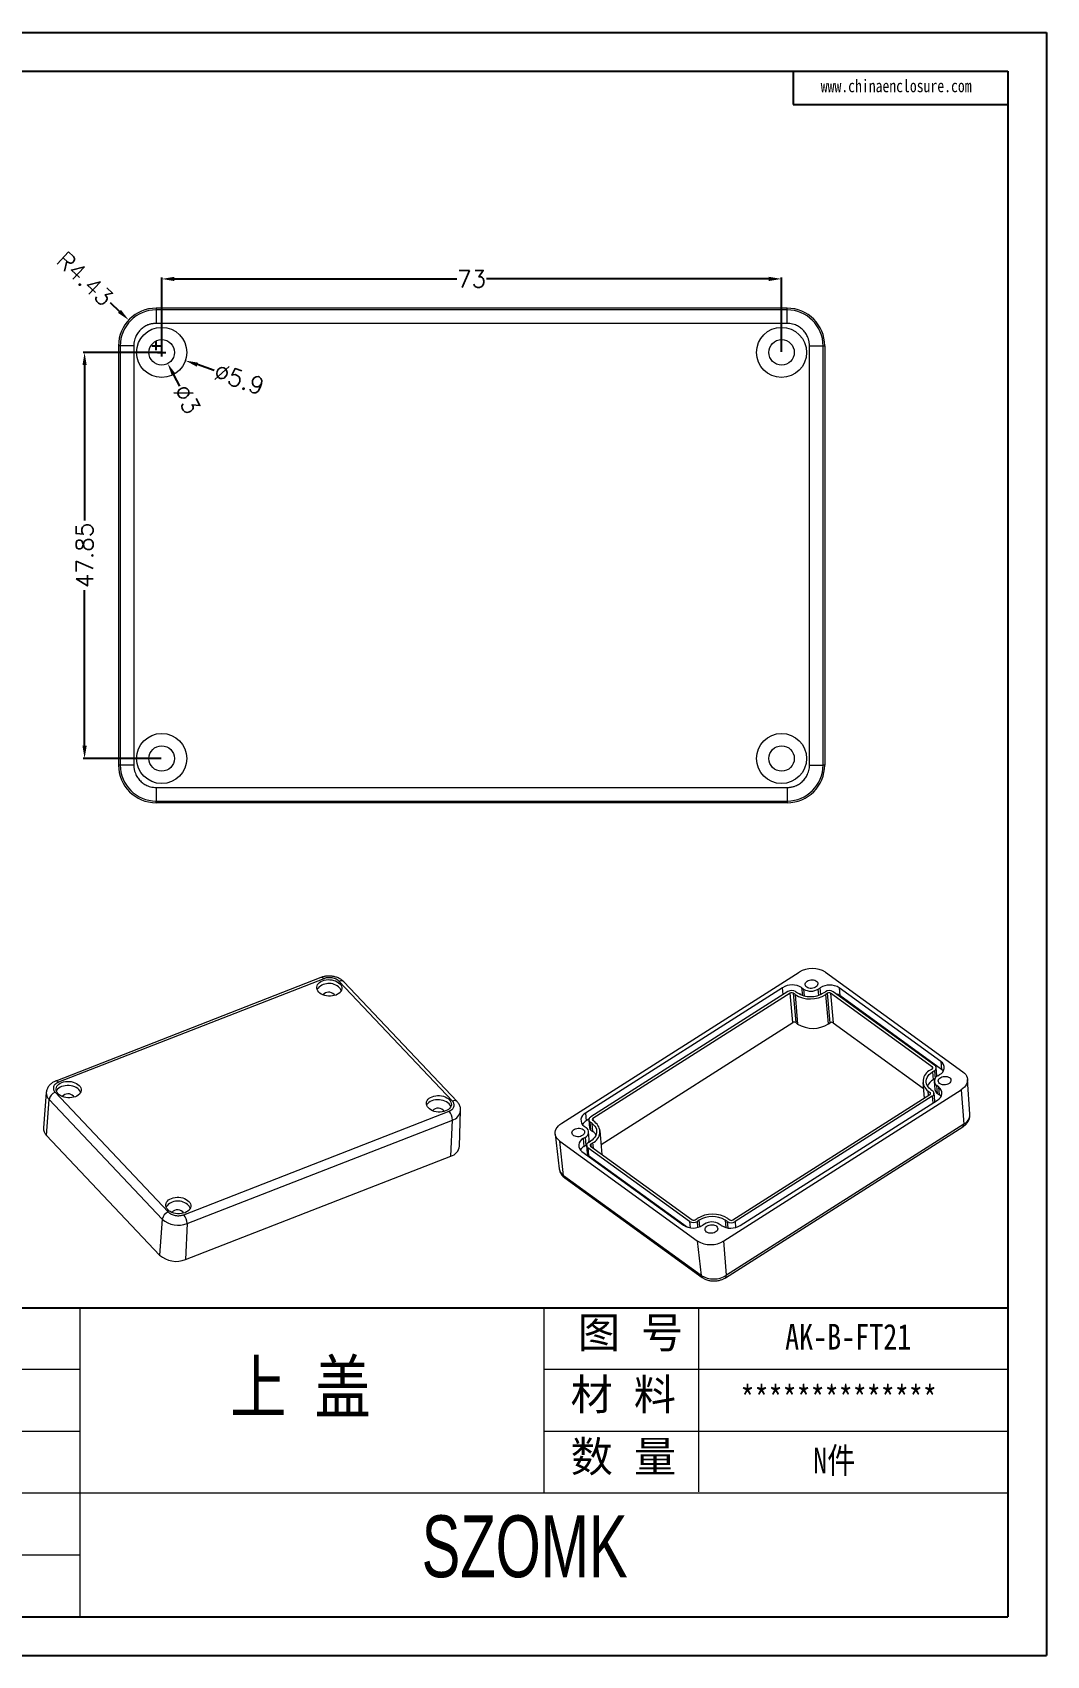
# Model space of a CAD drawing. Header units: inches. Extents: x 2651 to 3284, y 889 to 1119.
# Drawn here: x 2802.5 to 2922, y 889.4 to 1080.7 of the extents above; entities that cross this region are included whole.
import ezdxf

# ---------------------------------------------------------------- set-up
doc = ezdxf.new("R2010")
doc.units = ezdxf.units.IN
doc.header["$LTSCALE"] = 0.5
doc.layers.add('文字', color=81, linetype='Continuous')
doc.layers.add('粗实线', color=7, linetype='Continuous', lineweight=30)
doc.layers.add('细实线', color=3, linetype='Continuous', lineweight=9)
doc.styles.get("Standard").update_dxf_attribs({"font": 'txt', "bigfont": 'gbcbig.shx'})
doc.styles.add('宋体', font='', dxfattribs={"width": 0.8, "height": 3.5})
doc.styles.add('长仿宋', font='', dxfattribs={"width": 0.7, "height": 4})
doc.styles.get('宋体').set_extended_font_data('SimSun')
doc.styles.get('长仿宋').set_extended_font_data('SimSun')
doc.dimstyles.new('2', dxfattribs={"dimtxt": 2, "dimasz": 1.5, "dimexe": 0.18, "dimexo": 0.0625, "dimgap": 0.1, "dimtad": 0, "dimzin": 12, "dimdsep": 46, "dimtxsty": 'Standard', "dimcen": 0.5, "dimclrd": 3, "dimclre": 3, "dimadec": 0, "dimazin": 0, "dimtfac": 1, "dimtofl": 0, "dimtmove": 0, "dimatfit": 3, "dimfxl": 1, "dimtolj": 1, "dimtzin": 0, "dimarcsym": 0})

# ---------------------------------------------------------------- blocks, each defined once
blk = doc.blocks.new('*D198')
at = {"color": 3, "lineweight": -2}
for p, q in [((2817.25, 1042.98), (2818.25, 1042.98)), ((2817.75, 1042.48), (2817.75, 1043.48)), ((2823.93, 1040.86), (2821.96, 1041.54))]:
    blk.add_line(p, q, dxfattribs=at)
at = {"color": 3}
blk.add_solid([(2822.04, 1041.77), (2821.88, 1041.3), (2820.54, 1042.02)], dxfattribs=at)
at = {"layer": 'Defpoints', "color": 0}
for p in [(2814.96, 1043.94), (2820.54, 1042.02)]:
    blk.add_point(p, dxfattribs=at)
at = {"color": 0, "insert": (2826.87, 1039.85), "char_height": 2, "attachment_point": 5, "rotation": 341.017}
blk.add_mtext('\\A1;∅5.9', dxfattribs=at)
blk = doc.blocks.new('*D199')
at = {"color": 3, "lineweight": -2}
for p, q in [((2817.25, 1042.98), (2818.25, 1042.98)), ((2817.75, 1042.48), (2817.75, 1043.48)), ((2819.88, 1039.02), (2819.17, 1040.34))]:
    blk.add_line(p, q, dxfattribs=at)
at = {"color": 3}
blk.add_solid([(2819.39, 1040.46), (2818.95, 1040.22), (2818.46, 1041.66)], dxfattribs=at)
at = {"layer": 'Defpoints', "color": 0}
for p in [(2817.04, 1044.3), (2818.46, 1041.66)]:
    blk.add_point(p, dxfattribs=at)
at = {"color": 0, "insert": (2820.72, 1037.46), "char_height": 2, "attachment_point": 5, "rotation": 298.215}
blk.add_mtext('\\A1;∅3', dxfattribs=at)
blk = doc.blocks.new('*D200')
at = {"color": 3, "lineweight": -2}
for p, q in [((2817.75, 1043.05), (2817.75, 1051.82)), ((2819.25, 1051.64), (2852.49, 1051.64)), ((2889.25, 1051.64), (2856.02, 1051.64)), ((2890.75, 1043.05), (2890.75, 1051.82))]:
    blk.add_line(p, q, dxfattribs=at)
at = {"color": 3}
for points in [[(2819.25, 1051.89), (2819.25, 1051.39), (2817.75, 1051.64)], [(2889.25, 1051.89), (2889.25, 1051.39), (2890.75, 1051.64)]]:
    blk.add_solid(points, dxfattribs=at)
at = {"layer": 'Defpoints', "color": 0}
for p in [(2890.75, 1051.64), (2817.75, 1042.98), (2890.75, 1042.98)]:
    blk.add_point(p, dxfattribs=at)
at = {"color": 0, "insert": (2854.25, 1051.64), "char_height": 2, "attachment_point": 5}
blk.add_mtext('\\A1;73', dxfattribs=at)
blk = doc.blocks.new('*D201')
at = {"color": 3, "lineweight": -2}
for p, q in [((2817.69, 1042.98), (2808.49, 1042.98)), ((2808.67, 1041.48), (2808.67, 1023.16)), ((2808.67, 996.63), (2808.67, 1014.96)), ((2817.69, 995.13), (2808.49, 995.13))]:
    blk.add_line(p, q, dxfattribs=at)
at = {"color": 3}
for points in [[(2808.42, 1041.48), (2808.92, 1041.48), (2808.67, 1042.98)], [(2808.42, 996.63), (2808.92, 996.63), (2808.67, 995.13)]]:
    blk.add_solid(points, dxfattribs=at)
at = {"layer": 'Defpoints', "color": 0}
for p in [(2808.67, 1042.98), (2817.75, 1042.98), (2817.75, 995.13)]:
    blk.add_point(p, dxfattribs=at)
at = {"color": 0, "insert": (2808.67, 1019.06), "char_height": 2, "attachment_point": 5, "rotation": 90}
blk.add_mtext('\\A1;47.85', dxfattribs=at)
blk = doc.blocks.new('*D226')
at = {"color": 3, "lineweight": -2}
for p, q in [((2811.69, 1048.85), (2812.78, 1047.82)), ((2817.1, 1043.26), (2817.1, 1044.26)), ((2816.6, 1043.76), (2817.6, 1043.76))]:
    blk.add_line(p, q, dxfattribs=at)
at = {"color": 3}
blk.add_solid([(2812.95, 1048), (2812.61, 1047.64), (2813.87, 1046.79)], dxfattribs=at)
at = {"layer": 'Defpoints', "color": 0}
for p in [(2813.87, 1046.79), (2817.1, 1043.76)]:
    blk.add_point(p, dxfattribs=at)
at = {"color": 0, "insert": (2808.7, 1051.66), "char_height": 2, "attachment_point": 5, "rotation": 316.7818}
blk.add_mtext('\\A1;R4.43', dxfattribs=at)

msp = doc.modelspace()

# ---------------------------------------------------------------- linework, layer by layer
for p, q in [((2651.483, 1080.68), (2921.955, 1080.68)), ((2921.955, 1080.68), (2921.955, 889.437)), ((2658.482, 1076.126), (2917.401, 1076.126)), ((2892.105, 1076.126), (2892.105, 1072.174)), ((2917.401, 1076.126), (2917.401, 893.991)), ((2892.105, 1072.174), (2917.401, 1072.174)), ((2753.479, 930.418), (2917.401, 930.418)), ((2658.482, 893.991), (2917.401, 893.991)), ((2651.483, 889.437), (2921.955, 889.437))]:
    msp.add_line(p, q)
at = {"color": 7, "linetype": 'Continuous', "lineweight": 15}
for p, q in [((2817.103, 1048.191), (2817.103, 1047.997)), ((2891.403, 1048.191), (2817.103, 1048.191)), ((2891.403, 1047.997), (2891.403, 1048.191)), ((2817.103, 1047.997), (2817.103, 1046.397)), ((2891.403, 1047.997), (2817.103, 1047.997)), ((2891.403, 1046.397), (2817.103, 1046.397)), ((2891.403, 1046.397), (2891.403, 1047.997)), ((2812.669, 1043.758), (2812.669, 994.358)), ((2812.864, 1043.758), (2812.669, 1043.758)), ((2812.864, 1043.758), (2812.864, 994.358)), ((2814.463, 1043.758), (2812.864, 1043.758)), ((2814.463, 1043.758), (2814.463, 994.358)), ((2894.042, 994.358), (2894.042, 1043.758)), ((2894.042, 1043.758), (2895.642, 1043.758)), ((2895.642, 994.358), (2895.642, 1043.758)), ((2895.642, 1043.758), (2895.836, 1043.758)), ((2895.836, 1043.758), (2895.836, 994.358)), ((2812.864, 994.358), (2812.669, 994.358)), ((2814.463, 994.358), (2812.864, 994.358)), ((2894.042, 994.358), (2895.642, 994.358)), ((2895.836, 994.358), (2895.642, 994.358)), ((2817.103, 991.718), (2891.403, 991.718)), ((2817.103, 991.718), (2817.103, 990.118)), ((2891.403, 991.718), (2891.403, 990.118)), ((2817.103, 990.118), (2891.403, 990.118)), ((2817.103, 989.924), (2817.103, 990.118)), ((2891.403, 989.924), (2817.103, 989.924)), ((2891.403, 990.118), (2891.403, 989.924)), ((2864.857, 952.152), (2892.81, 969.943)), ((2895.93, 969.951), (2912.118, 958.208)), ((2836.511, 969.329), (2805.273, 957.132)), ((2836.836, 969.186), (2805.597, 956.989)), ((2851.985, 954.764), (2838.658, 968.866)), ((2852.532, 954.711), (2839.205, 968.813)), ((2890.866, 968.126), (2867.653, 953.352)), ((2893.118, 968.131), (2893.35, 967.963)), ((2895.075, 967.967), (2895.294, 968.107)), ((2909.523, 959.424), (2897.547, 968.112)), ((2897.547, 968.112), (2897.629, 967.19)), ((2891.488, 967.674), (2868.276, 952.9)), ((2891.75, 967.484), (2868.538, 952.71)), ((2892.061, 964.015), (2891.75, 967.484)), ((2892.334, 967.316), (2892.102, 967.485)), ((2892.102, 967.485), (2892.413, 964.016)), ((2892.334, 967.316), (2892.645, 963.848)), ((2892.403, 967.676), (2892.635, 967.508)), ((2895.697, 967.515), (2895.917, 967.655)), ((2896.179, 967.465), (2895.959, 967.325)), ((2896.27, 963.857), (2895.959, 967.325)), ((2896.489, 963.996), (2896.179, 967.465)), ((2908.508, 958.778), (2896.531, 967.466)), ((2896.531, 967.466), (2896.841, 963.997)), ((2908.809, 958.969), (2896.832, 967.657)), ((2909.606, 958.502), (2897.629, 967.19)), ((2869.519, 949.668), (2892.061, 964.015)), ((2892.413, 964.016), (2892.645, 963.848)), ((2896.27, 963.857), (2896.489, 963.996)), ((2896.841, 963.997), (2907.444, 956.306)), ((2908.483, 958.539), (2908.264, 958.399)), ((2908.745, 958.349), (2908.526, 958.209)), ((2908.526, 958.209), (2908.609, 957.287)), ((2909.049, 957.793), (2908.967, 958.716)), ((2909.523, 959.424), (2909.606, 958.502)), ((2907.387, 956.946), (2907.551, 955.108)), ((2908.609, 957.287), (2908.811, 957.415)), ((2908.731, 957.066), (2908.814, 956.143)), ((2909.262, 956.42), (2909.03, 956.589)), ((2909.112, 955.666), (2909.03, 956.589)), ((2909.149, 957.758), (2909.368, 957.897)), ((2909.344, 955.498), (2909.262, 956.42)), ((2912.93, 953.207), (2912.66, 957.321)), ((2804.161, 955.784), (2803.828, 951.604)), ((2804.176, 950.729), (2804.494, 954.948)), ((2804.494, 954.948), (2817.821, 940.846)), ((2805.2, 955.802), (2818.527, 941.7)), ((2883.95, 938.302), (2911.903, 956.093)), ((2885.01, 940.761), (2908.222, 955.535)), ((2908.484, 955.345), (2885.272, 940.571)), ((2885.894, 940.119), (2909.107, 954.893)), ((2908.014, 955.942), (2908.246, 955.774)), ((2908.315, 956.134), (2908.547, 955.965)), ((2908.788, 954.789), (2908.705, 955.712)), ((2909.112, 955.666), (2909.344, 955.498)), ((2911.903, 956.093), (2912.207, 952.033)), ((2820.348, 941.38), (2851.587, 953.577)), ((2820.747, 940.332), (2851.985, 952.529)), ((2851.801, 948.287), (2851.985, 952.529)), ((2852.82, 949.449), (2852.959, 953.641)), ((2867.653, 953.352), (2867.736, 952.429)), ((2868.064, 952.638), (2867.736, 952.429)), ((2868.055, 952.533), (2868.137, 951.611)), ((2868.746, 952.303), (2868.514, 952.471)), ((2817.503, 936.627), (2804.176, 950.729)), ((2864.105, 950.877), (2864.569, 946.781)), ((2867.611, 950.487), (2867.392, 950.348)), ((2867.498, 951.825), (2867.73, 951.656)), ((2867.611, 950.487), (2867.694, 949.565)), ((2868.111, 950.257), (2868.029, 951.179)), ((2868.445, 952.111), (2868.213, 952.28)), ((2868.296, 951.357), (2868.213, 952.28)), ((2868.296, 951.357), (2868.528, 951.189)), ((2868.528, 951.189), (2868.445, 952.111)), ((2869.627, 948.47), (2869.373, 951.299)), ((2884.159, 933.958), (2912.111, 951.748)), ((2912.207, 952.033), (2884.254, 934.242)), ((2864.642, 950.037), (2880.83, 938.294)), ((2865.083, 945.977), (2864.642, 950.037)), ((2867.237, 948.821), (2879.213, 940.133)), ((2867.392, 950.348), (2867.474, 949.425)), ((2867.474, 949.425), (2867.694, 949.565)), ((2867.694, 949.565), (2867.805, 949.645)), ((2867.793, 949.529), (2867.876, 948.607)), ((2879.928, 940.588), (2867.951, 949.276)), ((2867.951, 949.276), (2868.034, 948.353)), ((2868.014, 949.896), (2868.234, 950.036)), ((2868.252, 949.467), (2880.229, 940.779)), ((2868.277, 949.706), (2868.496, 949.846)), ((2820.563, 936.089), (2851.801, 948.287)), ((2868.034, 948.353), (2879.674, 939.91)), ((2881.27, 934.234), (2865.083, 945.977)), ((2865.214, 945.723), (2881.401, 933.98)), ((2880.581, 940.78), (2880.8, 940.92)), ((2884.426, 940.929), (2884.658, 940.76)), ((2817.821, 940.846), (2817.503, 936.627)), ((2820.747, 940.332), (2820.563, 936.089)), ((2881.063, 940.73), (2880.843, 940.59)), ((2881.685, 940.278), (2881.466, 940.138)), ((2883.642, 940.114), (2883.41, 940.282)), ((2884.357, 940.569), (2884.125, 940.737)), ((2880.83, 938.294), (2881.27, 934.234)), ((2884.254, 934.242), (2883.95, 938.302))]:
    msp.add_line(p, q, dxfattribs=at)
at = {"color": 8, "linetype": 'Continuous', "lineweight": 15}
for p, q in [((2890.937, 967.323), (2890.866, 968.126)), ((2893.118, 968.131), (2893.199, 967.224)), ((2893.35, 967.963), (2893.422, 967.161)), ((2895.139, 967.25), (2895.075, 967.967)), ((2895.363, 967.337), (2895.294, 968.107)), ((2908.526, 958.574), (2908.508, 958.778)), ((2908.745, 958.349), (2908.827, 957.443)), ((2908.06, 955.432), (2908.014, 955.942)), ((2908.246, 955.774), (2908.264, 955.57)), ((2908.484, 955.345), (2908.556, 954.543)), ((2868.538, 952.71), (2868.563, 952.436)), ((2868.277, 949.706), (2868.301, 949.432)), ((2868.496, 949.846), (2868.549, 949.252)), ((2879.928, 940.588), (2879.995, 939.84)), ((2880.905, 939.898), (2880.843, 940.59)), ((2881.131, 939.971), (2881.063, 940.73)), ((2884.125, 940.737), (2884.203, 939.863)), ((2884.357, 940.569), (2884.424, 939.821)), ((2885.272, 940.571), (2885.334, 939.879))]:
    msp.add_line(p, q, dxfattribs=at)
at = {"color": 7, "linetype": 'Continuous', "lineweight": 15, "flags": 128}
for points in [[(2838.724, 968.589), (2838.834, 968.451), (2838.91, 968.305), (2838.95, 968.154), (2838.955, 968.001), (2838.924, 967.852), (2838.857, 967.708), (2838.756, 967.574), (2838.624, 967.453), (2838.464, 967.349), (2838.28, 967.262), (2838.076, 967.197), (2837.858, 967.154), (2837.63, 967.134), (2837.399, 967.139), (2837.17, 967.167), (2836.948, 967.218), (2836.74, 967.291), (2836.55, 967.384), (2836.384, 967.494), (2836.244, 967.62), (2836.135, 967.758), (2836.059, 967.904), (2836.018, 968.055), (2836.013, 968.208), (2836.044, 968.358), (2836.111, 968.501), (2836.212, 968.635), (2836.344, 968.756), (2836.504, 968.861), (2836.688, 968.947), (2836.892, 969.012), (2837.11, 969.055), (2837.338, 969.075), (2837.569, 969.07), (2837.798, 969.042), (2838.02, 968.991), (2838.228, 968.918), (2838.418, 968.825), (2838.585, 968.715), (2838.724, 968.589)], [(2893.708, 968.19), (2893.615, 968.275), (2893.553, 968.373), (2893.525, 968.479), (2893.532, 968.589), (2893.573, 968.696), (2893.647, 968.797), (2893.751, 968.886), (2893.878, 968.959), (2894.024, 969.014), (2894.182, 969.046), (2894.344, 969.055), (2894.502, 969.041), (2894.65, 969.004), (2894.78, 968.945), (2894.886, 968.868), (2894.964, 968.776), (2895.009, 968.673), (2895.02, 968.565), (2894.995, 968.456), (2894.937, 968.351), (2894.848, 968.256), (2894.732, 968.174), (2894.595, 968.11), (2894.442, 968.066), (2894.281, 968.045), (2894.12, 968.048), (2893.966, 968.074), (2893.826, 968.122), (2893.708, 968.19)], [(2838.141, 967.215), (2838.13, 967.237), (2838.057, 967.335)], [(2908.315, 956.134), (2908.143, 956.277), (2908.002, 956.437), (2907.894, 956.609), (2907.821, 956.79), (2907.785, 956.978), (2907.786, 957.17), (2907.824, 957.361), (2907.899, 957.55), (2908.008, 957.732), (2908.151, 957.904), (2908.325, 958.064), (2908.526, 958.209)], [(2909.799, 958.325), (2909.755, 958.373), (2909.606, 958.502)], [(2912.118, 958.208), (2912.293, 958.062), (2912.437, 957.899), (2912.547, 957.724), (2912.621, 957.539), (2912.657, 957.347), (2912.657, 957.152), (2912.618, 956.957), (2912.542, 956.765), (2912.43, 956.579), (2912.285, 956.403), (2912.108, 956.24), (2911.903, 956.093)], [(2805.552, 955.636), (2805.442, 955.774), (2805.366, 955.92), (2805.325, 956.072), (2805.321, 956.224), (2805.352, 956.374), (2805.419, 956.517), (2805.52, 956.651), (2805.652, 956.772), (2805.812, 956.877), (2805.996, 956.963), (2806.2, 957.028), (2806.418, 957.071), (2806.646, 957.091), (2806.877, 957.087), (2807.106, 957.059), (2807.328, 957.008), (2807.536, 956.935), (2807.726, 956.842), (2807.892, 956.731), (2808.032, 956.605), (2808.141, 956.467), (2808.217, 956.321), (2808.258, 956.17), (2808.263, 956.018), (2808.232, 955.868), (2808.165, 955.724), (2808.064, 955.59), (2807.932, 955.469), (2807.772, 955.365), (2807.588, 955.279), (2807.384, 955.213), (2807.166, 955.17), (2806.938, 955.151), (2806.707, 955.155), (2806.478, 955.183), (2806.256, 955.234), (2806.048, 955.307), (2805.858, 955.4), (2805.691, 955.511), (2805.552, 955.636)], [(2808.203, 955.796), (2808.19, 955.832), (2808.114, 955.978), (2808.005, 956.116), (2807.865, 956.242), (2807.698, 956.352), (2807.508, 956.445), (2807.3, 956.518), (2807.079, 956.57), (2806.849, 956.598), (2806.618, 956.602), (2806.391, 956.582), (2806.172, 956.539), (2805.968, 956.474), (2805.784, 956.388), (2805.624, 956.283), (2805.492, 956.162), (2805.391, 956.028), (2805.353, 955.957)], [(2909.037, 957.678), (2909.049, 957.737), (2909.049, 957.793)], [(2910.516, 957.534), (2910.608, 957.449), (2910.67, 957.351), (2910.698, 957.245), (2910.691, 957.136), (2910.65, 957.028), (2910.576, 956.928), (2910.473, 956.839), (2910.345, 956.765), (2910.199, 956.711), (2910.042, 956.679), (2909.88, 956.669), (2909.721, 956.684), (2909.574, 956.721), (2909.444, 956.78), (2909.337, 956.857), (2909.26, 956.949), (2909.214, 957.051), (2909.204, 957.16), (2909.228, 957.269), (2909.286, 957.373), (2909.375, 957.469), (2909.491, 957.551), (2909.629, 957.615), (2909.781, 957.658), (2909.942, 957.679), (2910.103, 957.677), (2910.257, 957.651), (2910.397, 957.603), (2910.516, 957.534)], [(2807.449, 955.231), (2807.437, 955.253), (2807.365, 955.351)], [(2849.153, 953.961), (2849.043, 954.098), (2848.967, 954.245), (2848.926, 954.396), (2848.922, 954.548), (2848.953, 954.698), (2849.02, 954.842), (2849.121, 954.975), (2849.253, 955.096), (2849.413, 955.201), (2849.597, 955.287), (2849.801, 955.353), (2850.019, 955.396), (2850.247, 955.415), (2850.478, 955.411), (2850.707, 955.383), (2850.928, 955.332), (2851.137, 955.259), (2851.326, 955.166), (2851.493, 955.055), (2851.633, 954.929), (2851.742, 954.792), (2851.818, 954.645), (2851.859, 954.494), (2851.864, 954.342), (2851.833, 954.192), (2851.766, 954.048), (2851.665, 953.915), (2851.533, 953.794), (2851.373, 953.689), (2851.189, 953.603), (2850.985, 953.538), (2850.766, 953.494), (2850.539, 953.475), (2850.308, 953.479), (2850.079, 953.507), (2849.857, 953.558), (2849.649, 953.631), (2849.459, 953.724), (2849.292, 953.835), (2849.153, 953.961)], [(2851.804, 954.12), (2851.791, 954.156), (2851.715, 954.302), (2851.605, 954.44), (2851.466, 954.566), (2851.299, 954.677), (2851.109, 954.77), (2850.901, 954.843), (2850.679, 954.894), (2850.45, 954.922), (2850.219, 954.926), (2849.992, 954.906), (2849.773, 954.863), (2849.569, 954.798), (2849.385, 954.712), (2849.225, 954.607), (2849.093, 954.486), (2848.992, 954.353), (2848.954, 954.281)], [(2908.779, 954.685), (2908.788, 954.733), (2908.788, 954.789)], [(2909.537, 955.321), (2909.494, 955.369), (2909.344, 955.498)], [(2864.642, 950.037), (2864.467, 950.183), (2864.323, 950.346), (2864.213, 950.521), (2864.139, 950.706), (2864.102, 950.898), (2864.103, 951.093), (2864.142, 951.288), (2864.218, 951.48), (2864.33, 951.666), (2864.475, 951.842), (2864.652, 952.005), (2864.857, 952.152)], [(2867.373, 951.429), (2867.465, 951.344), (2867.527, 951.246), (2867.555, 951.14), (2867.548, 951.031), (2867.507, 950.923), (2867.433, 950.822), (2867.33, 950.733), (2867.202, 950.66), (2867.056, 950.606), (2866.899, 950.573), (2866.737, 950.564), (2866.578, 950.578), (2866.431, 950.616), (2866.301, 950.674), (2866.194, 950.751), (2866.117, 950.843), (2866.072, 950.946), (2866.061, 951.054), (2866.085, 951.163), (2866.143, 951.268), (2866.232, 951.364), (2866.348, 951.445), (2866.486, 951.509), (2866.639, 951.553), (2866.799, 951.574), (2866.96, 951.571), (2867.114, 951.545), (2867.254, 951.497), (2867.373, 951.429)], [(2868.445, 952.111), (2868.617, 951.967), (2868.758, 951.808), (2868.866, 951.636), (2868.939, 951.455), (2868.975, 951.267), (2868.974, 951.075), (2868.936, 950.884), (2868.861, 950.695), (2868.752, 950.513), (2868.609, 950.341), (2868.435, 950.181), (2868.234, 950.036)], [(2820.941, 942.946), (2821.05, 942.808), (2821.126, 942.662), (2821.167, 942.51), (2821.172, 942.358), (2821.14, 942.208), (2821.074, 942.065), (2820.973, 941.931), (2820.841, 941.81), (2820.681, 941.705), (2820.496, 941.619), (2820.293, 941.554), (2820.074, 941.511), (2819.847, 941.491), (2819.615, 941.495), (2819.386, 941.523), (2819.165, 941.574), (2818.957, 941.647), (2818.767, 941.74), (2818.6, 941.851), (2818.46, 941.977), (2818.351, 942.115), (2818.275, 942.261), (2818.234, 942.412), (2818.229, 942.564), (2818.261, 942.714), (2818.328, 942.858), (2818.428, 942.992), (2818.56, 943.112), (2818.721, 943.217), (2818.905, 943.303), (2819.109, 943.369), (2819.327, 943.412), (2819.555, 943.431), (2819.786, 943.427), (2820.015, 943.399), (2820.236, 943.348), (2820.444, 943.275), (2820.634, 943.182), (2820.801, 943.071), (2820.941, 942.946)], [(2881.924, 939.336), (2881.831, 939.421), (2881.77, 939.519), (2881.741, 939.625), (2881.748, 939.735), (2881.789, 939.842), (2881.863, 939.943), (2881.967, 940.032), (2882.094, 940.106), (2882.24, 940.16), (2882.398, 940.192), (2882.56, 940.202), (2882.718, 940.187), (2882.866, 940.15), (2882.996, 940.091), (2883.102, 940.014), (2883.18, 939.922), (2883.225, 939.82), (2883.236, 939.711), (2883.212, 939.602), (2883.154, 939.497), (2883.064, 939.402), (2882.948, 939.32), (2882.811, 939.256), (2882.658, 939.212), (2882.497, 939.191), (2882.336, 939.194), (2882.182, 939.22), (2882.043, 939.268), (2881.924, 939.336)]]:
    msp.add_lwpolyline(points, dxfattribs=at)
at = {"color": 8, "linetype": 'Continuous', "lineweight": 15, "flags": 128}
for points in [[(2836.836, 969.186), (2836.752, 969.263), (2836.67, 969.314), (2836.593, 969.338), (2836.524, 969.333), (2836.511, 969.329)], [(2805.597, 956.989), (2805.514, 957.066), (2805.432, 957.117), (2805.354, 957.141), (2805.285, 957.136), (2805.273, 957.132)]]:
    msp.add_lwpolyline(points, dxfattribs=at)
at = {"color": 7, "linetype": 'Continuous', "lineweight": 15}
for centre, radius in [((2817.753, 1042.983), 2.95), ((2817.753, 1042.983), 1.5), ((2890.753, 1042.983), 2.95), ((2890.753, 1042.983), 1.5), ((2817.753, 995.133), 2.95), ((2817.753, 995.133), 1.5), ((2890.753, 995.133), 2.95), ((2890.753, 995.133), 1.5)]:
    msp.add_circle(centre, radius, dxfattribs=at)
for centre, radius, start, end in [((2817.103, 1043.758), 4.433, 90, 180), ((2891.403, 1043.758), 4.433, 0, 90), ((2817.103, 1043.758), 4.239, 90, 180), ((2891.403, 1043.758), 4.239, 0, 90), ((2817.103, 994.358), 4.433, 180, 270), ((2817.103, 994.358), 4.239, 180, 270), ((2891.403, 994.358), 4.239, 270, 0), ((2891.403, 994.358), 4.433, 270, 0), ((2894.376, 967.433), 2.959, 58.31136, 121.97215), ((2837.441, 966.864), 1.762, 44.52201, 142.35383), ((2838.089, 967.502), 0.853, 19.02375, 44.54304), ((2891.996, 966.328), 2.124, 58.11505, 122.16846), ((2891.948, 966.938), 0.868, 58.31136, 121.97215), ((2894.209, 969.344), 1.626, 238.12651, 302.157), ((2896.425, 966.309), 2.124, 58.11505, 122.16846), ((2896.376, 966.919), 0.868, 58.31136, 121.97215), ((2837.413, 966.694), 0.909, 44.8593, 138.62939), ((2891.927, 967.201), 0.334, 58.31136, 121.97215), ((2894.14, 970.226), 3.425, 238.18709, 302.09642), ((2894.16, 969.978), 2.903, 238.31136, 301.97215), ((2892.281, 965.892), 1.607, 56.9608, 72.71875), ((2896.356, 967.182), 0.334, 58.31136, 121.97215), ((2896.715, 965.889), 1.59, 54.88459, 73.40429), ((2892.238, 963.732), 0.334, 58.31136, 121.97215), ((2896.666, 963.713), 0.334, 58.31136, 121.97215), ((2894.45, 966.769), 3.434, 238.28204, 302.00147), ((2908.824, 957.101), 1.414, 113.33132, 235.05383), ((2908.43, 958.665), 0.137, 292.99057, 55.39458), ((2908.607, 958.676), 0.356, 292.99057, 55.39458), ((2909.017, 958.704), 0.88, 293.52677, 54.85838), ((2909.438, 955.876), 1.637, 120.46632, 156.45135), ((2909.417, 957.14), 0.674, 113.49578, 234.88937), ((2908.755, 955.7), 0.88, 293.52677, 54.85838), ((2805.599, 954.753), 1.122, 110.83725, 170.00928), ((2806.721, 954.71), 0.909, 44.8593, 138.62939), ((2908.168, 955.661), 0.137, 292.99055, 55.39459), ((2908.345, 955.672), 0.356, 292.99055, 55.39459), ((2909.479, 956.227), 0.671, 187.18698, 236.82852), ((2850.314, 953.04), 0.898, 34.97649, 138.56152), ((2850.38, 952.519), 1.606, 0.36884, 41.23354), ((2868.005, 952.545), 0.88, 113.52677, 234.85838), ((2868.41, 951.32), 1.298, 121.2974, 148.35812), ((2868.415, 952.573), 0.356, 112.99055, 235.3946), ((2868.592, 952.584), 0.137, 112.99054, 235.3946), ((2804.98, 951.555), 1.152, 177.56734, 225.78075), ((2867.343, 951.105), 0.674, 293.49578, 54.88937), ((2868.487, 951.653), 0.352, 186.89379, 237.12171), ((2867.936, 951.144), 1.414, 293.33132, 55.05383), ((2867.729, 950.052), 1.39, 32.19686, 54.89407), ((2851.44, 949.63), 1.391, 285.05525, 352.5339), ((2867.743, 949.541), 0.88, 113.52677, 234.85837), ((2868.149, 948.316), 1.298, 121.29739, 148.35813), ((2868.153, 949.569), 0.356, 112.99055, 235.39459), ((2868.225, 948.649), 0.352, 186.89379, 237.1217), ((2867.505, 950.21), 0.608, 330.0919, 4.34213), ((2868.33, 949.58), 0.137, 112.99055, 235.39459), ((2819.657, 941.221), 1.762, 44.52201, 142.35383), ((2818.926, 940.651), 1.122, 110.83725, 170.00928), ((2819.621, 941.057), 0.898, 34.97649, 138.56152), ((2819.141, 940.321), 1.606, 0.36884, 41.23354), ((2820.306, 941.858), 0.853, 19.02375, 44.54304), ((2882.62, 938.018), 3.425, 58.18709, 122.09642), ((2882.6, 938.267), 2.903, 58.31136, 121.97215), ((2819.704, 942.978), 2.845, 228.55347, 291.51088), ((2880.335, 941.936), 2.124, 238.11505, 302.16846), ((2880.384, 941.326), 0.868, 238.31135, 301.97215), ((2880.404, 941.063), 0.334, 238.31135, 301.97215), ((2882.551, 938.901), 1.626, 58.12651, 122.157), ((2884.764, 941.917), 2.124, 238.11505, 302.16846), ((2882.972, 938.048), 2.157, 58.97817, 70.70138), ((2884.812, 941.307), 0.868, 238.31137, 301.97214), ((2884.833, 941.044), 0.334, 238.31137, 301.97214), ((2882.384, 940.812), 2.959, 238.31136, 301.97215), ((2819.472, 938.857), 2.975, 228.55347, 291.51088), ((2882.756, 936.642), 2.829, 238.31136, 301.97215)]:
    msp.add_arc(centre, radius, start, end, dxfattribs=at)
at = {"color": 8, "linetype": 'Continuous', "lineweight": 15}
for centre, radius, start, end in [((2838.894, 968.442), 0.485, 49.94679, 119.09511), ((2805.262, 955.737), 1.102, 177.48579, 225.78369), ((2852.221, 954.34), 0.485, 49.96425, 119.09319), ((2851.64, 953.813), 1.329, 285.04084, 352.69895), ((2911.551, 953.247), 1.38, 298.37148, 358.32972), ((2911.924, 951.969), 0.289, 310.19394, 12.64423), ((2865.722, 946.952), 1.166, 188.46578, 236.74479), ((2865.431, 945.996), 0.349, 183.08378, 231.505), ((2881.618, 934.253), 0.349, 183.0792, 231.59558), ((2883.972, 934.178), 0.289, 310.06225, 12.66198)]:
    msp.add_arc(centre, radius, start, end, dxfattribs=at)
at = {"color": 7, "linetype": 'Continuous', "lineweight": 15}
for points, knots in [([(2817.103, 1046.397), (2817.047, 1046.396), (2816.936, 1046.394), (2816.771, 1046.378), (2816.608, 1046.353), (2816.447, 1046.316), (2816.287, 1046.27), (2816.014, 1046.171), (2815.643, 1045.98), (2815.224, 1045.637), (2814.881, 1045.218), (2814.664, 1044.797), (2814.54, 1044.416), (2814.475, 1044.089), (2814.467, 1043.869), (2814.463, 1043.758)], [0, 0, 0, 0, 0.0402818, 0.0802518, 0.1200685, 0.1598922, 0.1998832, 0.2401999, 0.3700642, 0.5000579, 0.6299223, 0.759916, 0.8401299, 0.9197302, 1, 1, 1, 1]), ([(2894.042, 1043.758), (2894.041, 1043.813), (2894.039, 1043.924), (2894.023, 1044.089), (2893.998, 1044.253), (2893.962, 1044.414), (2893.915, 1044.573), (2893.817, 1044.846), (2893.625, 1045.218), (2893.282, 1045.637), (2892.863, 1045.98), (2892.442, 1046.197), (2892.061, 1046.321), (2891.735, 1046.385), (2891.514, 1046.393), (2891.403, 1046.397)], [0, 0, 0, 0, 0.0402818, 0.0802518, 0.1200685, 0.1598922, 0.1998832, 0.2401999, 0.3700642, 0.5000579, 0.6299223, 0.759916, 0.8401299, 0.9197302, 1, 1, 1, 1]), ([(2814.463, 994.358), (2814.464, 994.302), (2814.466, 994.191), (2814.482, 994.026), (2814.508, 993.863), (2814.544, 993.702), (2814.591, 993.542), (2814.689, 993.269), (2814.88, 992.898), (2815.224, 992.479), (2815.643, 992.135), (2816.063, 991.918), (2816.445, 991.794), (2816.771, 991.73), (2816.992, 991.722), (2817.103, 991.718)], [0, 0, 0, 0, 0.0402818, 0.0802518, 0.1200685, 0.1598922, 0.1998832, 0.2401999, 0.3700642, 0.5000579, 0.6299223, 0.759916, 0.8401299, 0.9197302, 1, 1, 1, 1]), ([(2891.403, 991.718), (2891.458, 991.719), (2891.569, 991.721), (2891.734, 991.737), (2891.898, 991.763), (2892.059, 991.799), (2892.218, 991.845), (2892.491, 991.944), (2892.863, 992.135), (2893.282, 992.479), (2893.625, 992.898), (2893.842, 993.318), (2893.966, 993.699), (2894.031, 994.026), (2894.038, 994.247), (2894.042, 994.358)], [0, 0, 0, 0, 0.0402818, 0.0802518, 0.1200685, 0.1598922, 0.1998832, 0.2401999, 0.3700642, 0.5000579, 0.6299223, 0.759916, 0.8401299, 0.9197302, 1, 1, 1, 1]), ([(2837.608, 969.495), (2837.517, 969.498), (2837.389, 969.502), (2837.202, 969.49), (2837.046, 969.472), (2836.863, 969.438), (2836.683, 969.392), (2836.568, 969.349), (2836.512, 969.329)], [0, 0, 0, 0, 0.2417269, 0.3374128, 0.4962313, 0.6602976, 0.8357934, 1, 1, 1, 1]), ([(2838.658, 968.866), (2838.643, 968.881), (2838.612, 968.913), (2838.561, 968.957), (2838.506, 969), (2838.447, 969.04), (2838.385, 969.078), (2838.269, 969.139), (2838.089, 969.214), (2837.831, 969.277), (2837.563, 969.307), (2837.327, 969.299), (2837.134, 969.272), (2836.979, 969.237), (2836.884, 969.203), (2836.836, 969.186)], [0, 0, 0, 0, 0.0402818, 0.0802518, 0.1200685, 0.1598922, 0.1998832, 0.2401999, 0.3700642, 0.5000579, 0.6299223, 0.759916, 0.8401299, 0.9197302, 1, 1, 1, 1]), ([(2839.205, 968.812), (2839.199, 968.819), (2839.145, 968.882), (2839.025, 968.984), (2838.844, 969.116), (2838.648, 969.227), (2838.446, 969.317), (2838.25, 969.385), (2838.074, 969.431), (2837.909, 969.463), (2837.758, 969.485), (2837.655, 969.492), (2837.608, 969.495)], [0, 0, 0, 0, 0.0164705, 0.146253, 0.2766503, 0.4059282, 0.531666, 0.6493499, 0.7510858, 0.8311541, 0.9239461, 1, 1, 1, 1]), ([(2805.273, 957.131), (2805.267, 957.129), (2805.196, 957.104), (2805.067, 957.042), (2804.889, 956.941), (2804.724, 956.821), (2804.574, 956.683), (2804.443, 956.529), (2804.332, 956.359), (2804.247, 956.177), (2804.186, 955.985), (2804.17, 955.852), (2804.162, 955.787)], [0, 0, 0, 0, 0.0104914, 0.1170348, 0.2257858, 0.3359364, 0.4467517, 0.5576874, 0.6685118, 0.7793469, 0.8906248, 1, 1, 1, 1]), ([(2805.597, 956.989), (2805.574, 956.979), (2805.528, 956.961), (2805.463, 956.929), (2805.401, 956.895), (2805.343, 956.858), (2805.289, 956.819), (2805.201, 956.746), (2805.096, 956.63), (2805.013, 956.463), (2804.981, 956.287), (2805.004, 956.132), (2805.054, 956.002), (2805.115, 955.899), (2805.172, 955.834), (2805.2, 955.802)], [0, 0, 0, 0, 0.0402818, 0.0802518, 0.1200685, 0.1598922, 0.1998832, 0.2401999, 0.3700642, 0.5000579, 0.6299223, 0.759916, 0.8401299, 0.9197302, 1, 1, 1, 1]), ([(2851.587, 953.577), (2851.61, 953.586), (2851.656, 953.605), (2851.722, 953.637), (2851.783, 953.671), (2851.841, 953.708), (2851.896, 953.747), (2851.984, 953.82), (2852.089, 953.936), (2852.172, 954.102), (2852.203, 954.279), (2852.181, 954.434), (2852.13, 954.563), (2852.069, 954.667), (2852.013, 954.731), (2851.985, 954.764)], [0, 0, 0, 0, 0.0402818, 0.0802518, 0.1200685, 0.1598922, 0.1998832, 0.2401999, 0.3700642, 0.5000579, 0.6299223, 0.759916, 0.8401299, 0.9197302, 1, 1, 1, 1]), ([(2852.956, 953.645), (2852.957, 953.693), (2852.96, 953.811), (2852.928, 954.002), (2852.865, 954.205), (2852.772, 954.396), (2852.663, 954.565), (2852.574, 954.663), (2852.532, 954.71)], [0, 0, 0, 0, 0.1214545, 0.3028242, 0.4905251, 0.6644962, 0.8421135, 1, 1, 1, 1]), ([(2912.109, 951.75), (2912.146, 951.773), (2912.241, 951.833), (2912.38, 951.947), (2912.526, 952.091), (2912.654, 952.251), (2912.762, 952.425), (2912.846, 952.61), (2912.903, 952.806), (2912.935, 953.003), (2912.932, 953.134), (2912.93, 953.198)], [0, 0, 0, 0, 0.0710525, 0.18586, 0.3021721, 0.4192642, 0.5366073, 0.6539744, 0.7714818, 0.8895548, 1, 1, 1, 1]), ([(2864.572, 946.778), (2864.578, 946.729), (2864.593, 946.61), (2864.653, 946.423), (2864.745, 946.23), (2864.864, 946.052), (2865.006, 945.895), (2865.125, 945.785), (2865.201, 945.735), (2865.216, 945.724)], [0, 0, 0, 0, 0.1155833, 0.2852602, 0.4607354, 0.6231519, 0.7887156, 0.9573623, 1, 1, 1, 1]), ([(2818.527, 941.7), (2818.542, 941.684), (2818.573, 941.653), (2818.624, 941.608), (2818.679, 941.566), (2818.738, 941.526), (2818.8, 941.488), (2818.915, 941.426), (2819.096, 941.352), (2819.353, 941.288), (2819.622, 941.259), (2819.857, 941.266), (2820.051, 941.294), (2820.206, 941.329), (2820.301, 941.363), (2820.348, 941.38)], [0, 0, 0, 0, 0.0402818, 0.0802518, 0.1200685, 0.1598922, 0.1998832, 0.2401999, 0.3700642, 0.5000579, 0.6299223, 0.759916, 0.8401299, 0.9197302, 1, 1, 1, 1]), ([(2881.404, 933.982), (2881.449, 933.95), (2881.554, 933.874), (2881.738, 933.78), (2881.948, 933.697), (2882.162, 933.636), (2882.366, 933.597), (2882.547, 933.577), (2882.714, 933.568), (2882.866, 933.569), (2882.969, 933.577), (2883.015, 933.58)], [0, 0, 0, 0, 0.1025144, 0.2396841, 0.3757359, 0.5082441, 0.6323397, 0.7390961, 0.8235898, 0.9218807, 1, 1, 1, 1]), ([(2883.015, 933.58), (2883.106, 933.591), (2883.233, 933.606), (2883.416, 933.645), (2883.568, 933.686), (2883.744, 933.746), (2883.921, 933.823), (2884.061, 933.895), (2884.136, 933.945), (2884.157, 933.959)], [0, 0, 0, 0, 0.2221017, 0.3100532, 0.4560363, 0.6068776, 0.7682263, 0.936237, 1, 1, 1, 1])]:
    msp.add_open_spline(points, degree=3, knots=knots, dxfattribs=at)
at = {"layer": '细实线', "color": 7}
for p, q in [((2808.12, 930.418), (2808.12, 893.991)), ((2862.761, 930.418), (2862.761, 908.561)), ((2880.974, 930.418), (2880.974, 908.715)), ((2808.12, 923.132), (2753.479, 923.132)), ((2917.401, 923.132), (2862.761, 923.132)), ((2808.12, 915.847), (2753.479, 915.847)), ((2917.401, 915.847), (2862.761, 915.847)), ((2917.401, 908.561), (2753.479, 908.561)), ((2808.12, 901.276), (2753.479, 901.276))]:
    msp.add_line(p, q, dxfattribs=at)

# ---------------------------------------------------------------- texts
at = {"layer": '文字', "color": 0, "attachment_point": 1, "style": '宋体'}
for s, insert, char_height, width in [('www.chinaenclosure.com', (2895.364, 1075.125), 1.48407, 26.07368), ('{\\H1.111x;AK-B-FT21}', (2891.168, 928.515), 2.73204, 31.58542), ('上 盖', (2825.805, 924.128), 6.0712, 77.61802), ('{\\H1.111x;**************}', (2885.912, 921.229), 2.73204, 31.58542), ('{\\H1.111x;N件}', (2894.472, 913.944), 2.73204, 31.58542)]:
    msp.add_mtext(s, dxfattribs=dict(at, insert=insert, char_height=char_height, width=width))
at = {"layer": '粗实线', "insert": (2848.367, 905.953), "char_height": 7.28543, "width": 81.69891, "attachment_point": 1, "style": '长仿宋'}
msp.add_mtext('{\\fSTXinwei|b0|i0|c134|p2;SZOMK}', dxfattribs=at)
at = {"layer": '细实线', "color": 7, "char_height": 3.64272, "attachment_point": 1}
for s, insert, width in [('{\\fSimSun|b0|i0|c134|p54;图 号}', (2866.766, 929.312), 18.21358), ('{\\fSimSun|b0|i0|c134|p54;材 料   }', (2865.903, 922.026), 18.21358), ('{\\fSimSun|b0|i0|c134|p54;数 量}', (2865.92, 914.705), 16.45825)]:
    msp.add_mtext(s, dxfattribs=dict(at, insert=insert, width=width))

# ---------------------------------------------------------------- dimensions: what is measured, and where the dimension line sits
dim = msp.add_radius_dim(center=(2817.103, 1043.758), mpoint=(2813.872, 1046.794), dimstyle='2')
dim.commit()
dim.dimension.update_dxf_attribs({"geometry": '*D226', "text_midpoint": (2808.698, 1051.656)})
dim = msp.add_linear_dim(base=(2890.753, 1051.642), p1=(2817.753, 1042.983), p2=(2890.753, 1042.983), dimstyle='2')
dim.commit()
dim.dimension.update_dxf_attribs({"geometry": '*D200', "text_midpoint": (2854.253, 1051.642)})
dim = msp.add_diameter_dim_2p(p1=(2817.044, 1044.304), p2=(2818.462, 1041.661), dimstyle='2')
dim.commit()
dim.dimension.update_dxf_attribs({"geometry": '*D199', "text_midpoint": (2820.716, 1037.461)})
dim = msp.add_linear_dim(base=(2808.668, 1042.983), p1=(2817.753, 995.133), p2=(2817.753, 1042.983), angle=90, dimstyle='2')
dim.commit()
dim.dimension.update_dxf_attribs({"geometry": '*D201', "text_midpoint": (2808.668, 1019.058)})
dim = msp.add_diameter_dim_2p(p1=(2814.963, 1043.942), p2=(2820.542, 1042.023), dimstyle='2')
dim.commit()
dim.dimension.update_dxf_attribs({"geometry": '*D198', "text_midpoint": (2826.866, 1039.848), "dimtype": 163})

doc.saveas('drawing.dxf')
